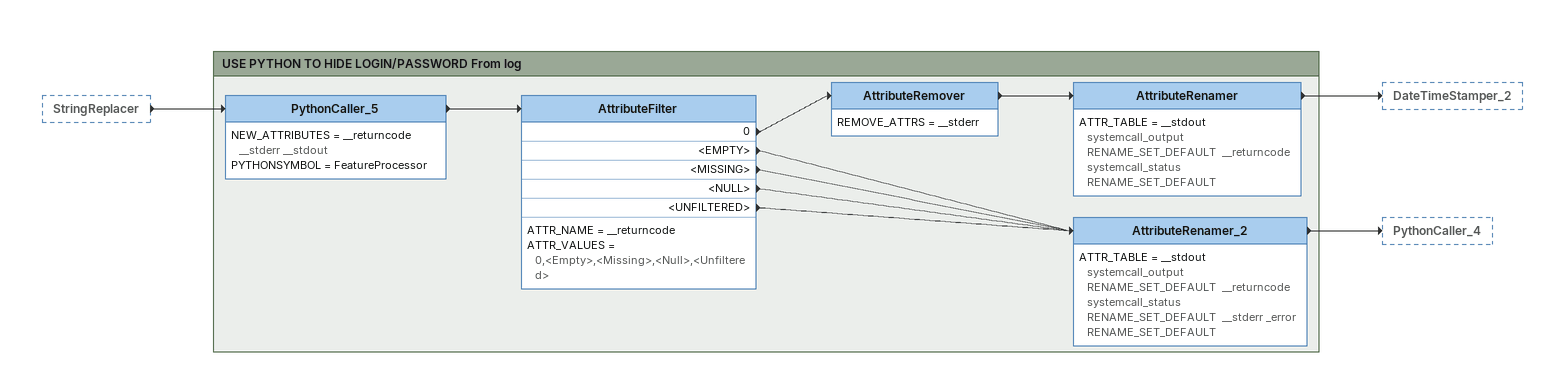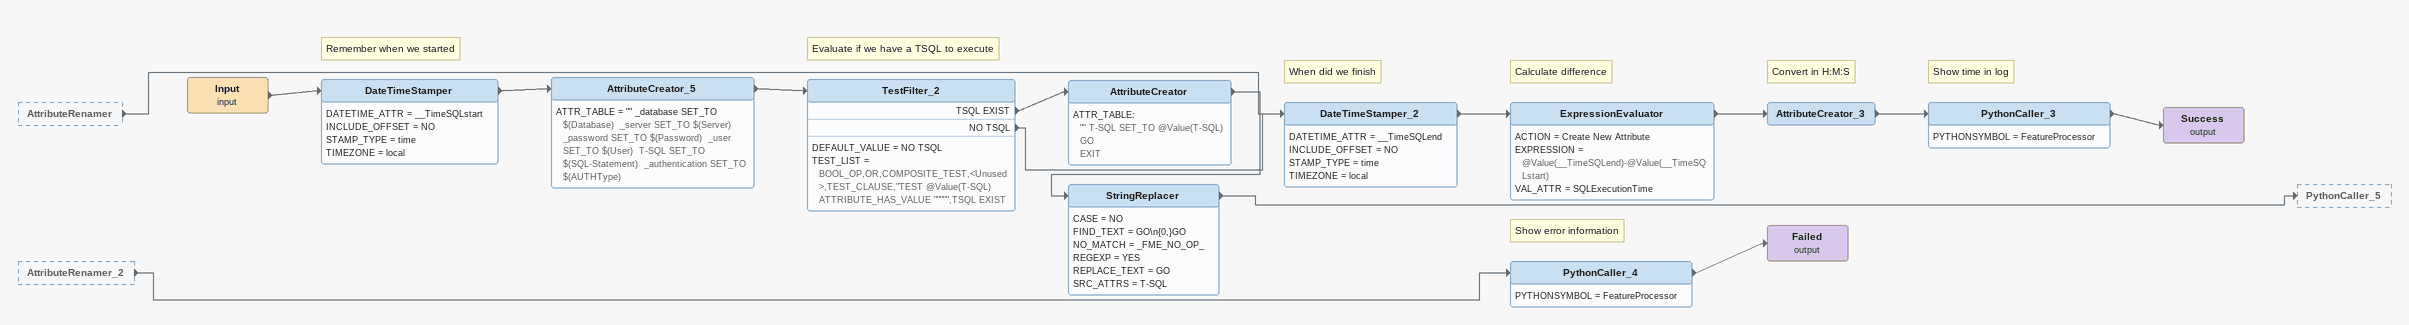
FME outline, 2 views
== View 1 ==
StringReplacer [outside]
    -> PythonCaller_5

Bookmark: USE PYTHON TO HIDE LOGIN/PASSWORD From log
PythonCaller_5
    NEW_ATTRIBUTES = __returncode __stderr __stdout
    PYTHONSYMBOL = FeatureProcessor
    -> AttributeFilter
AttributeFilter
    ATTR_NAME = __returncode
    ATTR_VALUES = 0,<Empty>,<Missing>,<Null>,<Unfiltered>
    0 -> AttributeRemover
    <EMPTY> -> AttributeRenamer_2
    <MISSING> -> AttributeRenamer_2
    <NULL> -> AttributeRenamer_2
    <UNFILTERED> -> AttributeRenamer_2
AttributeRemover
    REMOVE_ATTRS = __stderr
    -> AttributeRenamer
AttributeRenamer
    ATTR_TABLE = __stdout systemcall_output RENAME_SET_DEFAULT  __returncode systemcall_status RENAME_SET_DEFAULT
    -> DateTimeStamper_2
AttributeRenamer_2
    ATTR_TABLE = __stdout systemcall_output RENAME_SET_DEFAULT  __returncode systemcall_status RENAME_SET_DEFAULT  __stderr _error RENAME_SET_DEFAULT
    -> PythonCaller_4

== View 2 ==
AttributeRenamer [outside]
    -> DateTimeStamper_2
AttributeRenamer_2 [outside]
    -> PythonCaller_4
Input (input)
    -> DateTimeStamper
Note: Remember when we started
DateTimeStamper
    DATETIME_ATTR = __TimeSQLstart
    INCLUDE_OFFSET = NO
    STAMP_TYPE = time
    TIMEZONE = local
    -> AttributeCreator_5
AttributeCreator_5
    ATTR_TABLE = "" _database SET_TO $(Database)  _server SET_TO $(Server)  _password SET_TO $(Password)  _user SET_TO $(User)  T-SQL SET_TO $(SQL-Statement)  _authentication SET_TO $(AUTHType)
    -> TestFilter_2
Note: Evaluate if we have a TSQL to execute
TestFilter_2
    DEFAULT_VALUE = NO TSQL
    TEST_LIST = BOOL_OP,OR,COMPOSITE_TEST,<Unused>,TEST_CLAUSE,"TEST @Value(T-SQL) ATTRIBUTE_HAS_VALUE """"",TSQL EXIST
    TSQL EXIST -> AttributeCreator
    NO TSQL -> DateTimeStamper_2
AttributeCreator
    ATTR_TABLE:
      "" T-SQL SET_TO @Value(T-SQL)
      GO
      EXIT
    -> StringReplacer
StringReplacer
    CASE = NO
    FIND_TEXT = GO\n{0,}GO
    NO_MATCH = _FME_NO_OP_
    REGEXP = YES
    REPLACE_TEXT = GO
    SRC_ATTRS = T-SQL
    -> PythonCaller_5
Note: When did we finish
DateTimeStamper_2
    DATETIME_ATTR = __TimeSQLend
    INCLUDE_OFFSET = NO
    STAMP_TYPE = time
    TIMEZONE = local
    -> ExpressionEvaluator
Note: Calculate difference
ExpressionEvaluator
    ACTION = Create New Attribute
    EXPRESSION = @Value(__TimeSQLend)-@Value(__TimeSQLstart)
    VAL_ATTR = SQLExecutionTime
    -> AttributeCreator_3
Note: Convert in H:M:S
AttributeCreator_3
    -> PythonCaller_3
Note: Show time in log
PythonCaller_3
    PYTHONSYMBOL = FeatureProcessor
    -> Success (output)
Success (output)
Note: Show error information
PythonCaller_4
    PYTHONSYMBOL = FeatureProcessor
    -> Failed (output)
Failed (output)
